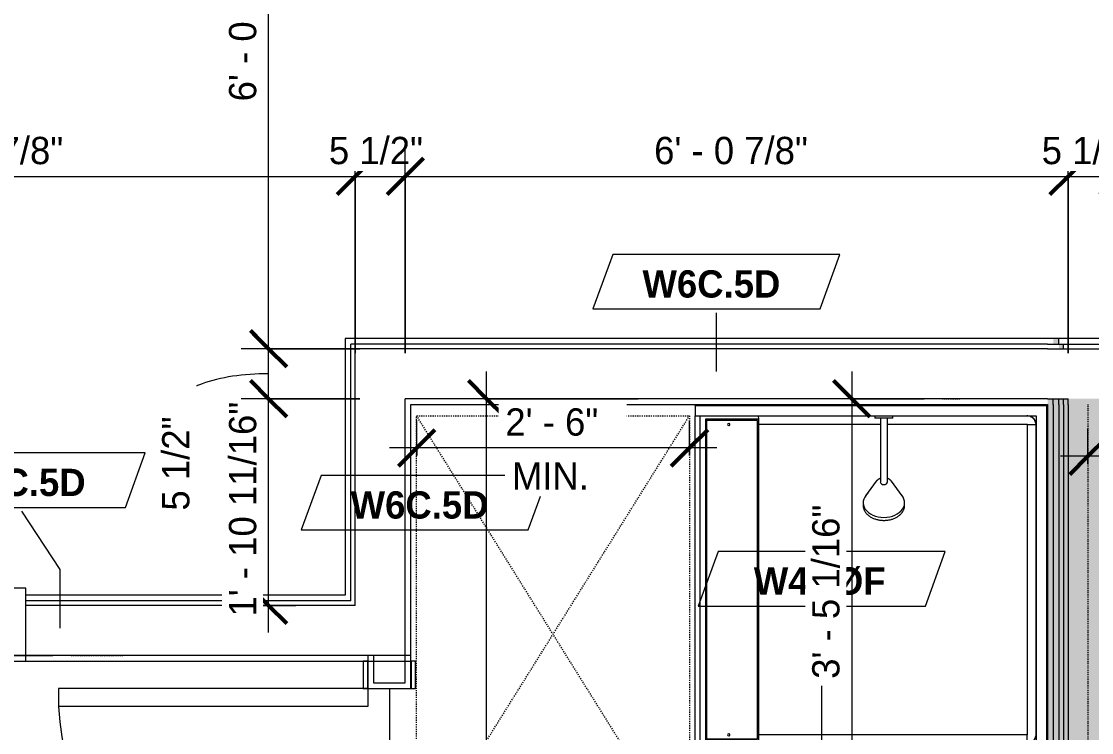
# Model space of a CAD drawing. Header units: inches. Extents: x -4058 to -1781, y 9814 to 12264.
# Drawn here: x -3456 to -3338.3, y 10337.4 to 10415.5 of the extents above; entities that cross this region are included whole.
import ezdxf

# ---------------------------------------------------------------- set-up
doc = ezdxf.new("R2010")
doc.units = ezdxf.units.IN
doc.header["$MEASUREMENT"] = 0
doc.linetypes.add('Dash', pattern=[0.25, 0.125, -0.125])
doc.linetypes.add('Dash 3_32_', pattern=[0.1875, 0.09375, -0.09375])
for name, color, linetype, lineweight in [('0-1', 7, 'Continuous', 5), ('0-3', 8, 'Continuous', 9), ('A-ANNO-DIMS', 211, 'Continuous', 9), ('A-ANNO-DIMS-32', 211, 'Continuous', 9), ('A-DETL-1', 90, 'Dash 3_32_', 9), ('A-DOOR-1', 7, 'Continuous', 9), ('A-DOOR-2', 31, 'Continuous', 9), ('A-DOOR-FRAM-1', 7, 'Continuous', 9), ('A-FLOR-2', 192, 'Continuous', 9), ('A-GENM', 5, 'Continuous', 9), ('A-GENM-2', 147, 'Dash', 9), ('A-WALL-1', 7, 'Continuous', 9), ('A-WALL-2', 113, 'Continuous', 9), ('A-WALL-IDEN', 211, 'Continuous', 9), ('I-WALL-2', 10, 'Continuous', 5), ('I-WALL-3', 7, 'Continuous', 9), ('P-SANR-FIXT', 6, 'Continuous', 9)]:
    doc.layers.add(name, color=color, linetype=linetype, lineweight=lineweight)
doc.styles.add('Century Gothic', font='ufonts.com_century-gothic.ttf', dxfattribs={"height": 3})
doc.styles.add('Century Gothic_B', font='GOTHICB.TTF', dxfattribs={"height": 3})
doc.dimstyles.new('MARKETING_DIMENSION', dxfattribs={"dimscale": 12, "dimtxt": 3.132505, "dimasz": 0.333333, "dimexe": 0.25, "dimexo": 0.166667, "dimgap": 0.041667, "dimtad": 1, "dimdec": 4, "dimrnd": 0.0625, "dimzin": 3, "dimdsep": 46, "dimlunit": 4, "dimtxsty": 'Century Gothic', "dimblk1": 'OBLIQUE', "dimblk2": 'OBLIQUE', "dimsah": 1, "dimcen": 0.09, "dimdle": 0.25, "dimazin": 0, "dimtfac": 1, "dimtdec": 4, "dimtix": 1, "dimtmove": 0, "dimatfit": 3, "dimfxl": 1, "dimtvp": 1, "dimtfill": 1, "dimfrac": 2, "dimtolj": 1, "dimtzin": 0, "dimarcsym": 2})
doc.dimstyles.new('THE_DIMENSION_STRING_1', dxfattribs={"dimscale": 12, "dimtxt": 3.132505, "dimasz": 0.333333, "dimexe": 0.25, "dimexo": 0.166667, "dimgap": 0.041667, "dimtad": 1, "dimdec": 4, "dimrnd": 0.0625, "dimzin": 3, "dimdsep": 46, "dimlunit": 4, "dimtxsty": 'Century Gothic', "dimblk1": 'OBLIQUE', "dimblk2": 'OBLIQUE', "dimsah": 1, "dimcen": 0.09, "dimdle": 0.25, "dimazin": 0, "dimtfac": 1, "dimtdec": 4, "dimtix": 1, "dimtmove": 1, "dimatfit": 3, "dimfxl": 1, "dimtvp": 1, "dimtfill": 1, "dimfrac": 2, "dimtolj": 1, "dimtzin": 0, "dimarcsym": 2})
doc.dimstyles.new('THE_DIMENSION_STRING_2', dxfattribs={"dimscale": 12, "dimtxt": 3.132505, "dimasz": 0.333333, "dimexe": 0.25, "dimexo": 0.166667, "dimgap": 0.041667, "dimtad": 1, "dimdec": 4, "dimrnd": 0.0625, "dimzin": 3, "dimdsep": 46, "dimlunit": 4, "dimtxsty": 'Century Gothic', "dimblk1": 'OBLIQUE', "dimblk2": 'OBLIQUE', "dimsah": 1, "dimcen": 0.09, "dimdle": 0.25, "dimazin": 0, "dimtfac": 1, "dimtdec": 4, "dimtix": 1, "dimtmove": 0, "dimatfit": 3, "dimfxl": 1, "dimtvp": 1, "dimtfill": 1, "dimfrac": 2, "dimtolj": 1, "dimtzin": 0, "dimarcsym": 2})
doc.dimstyles.new('THE_DIMENSION_STRING_4', dxfattribs={"dimscale": 12, "dimtxt": 3.132505, "dimasz": 0.333333, "dimexe": 0.25, "dimexo": 0.166667, "dimgap": 0.041667, "dimtad": 1, "dimdec": 4, "dimrnd": 0.0625, "dimzin": 3, "dimdsep": 46, "dimlunit": 4, "dimtxsty": 'Century Gothic', "dimblk1": 'OBLIQUE', "dimblk2": 'OBLIQUE', "dimsah": 1, "dimcen": 0.09, "dimdle": 0.25, "dimazin": 0, "dimtfac": 1, "dimtdec": 4, "dimtix": 1, "dimtmove": 0, "dimatfit": 3, "dimfxl": 1, "dimtvp": 1, "dimtfill": 1, "dimfrac": 2, "dimtolj": 1, "dimtzin": 0, "dimarcsym": 2})
doc.dimstyles.new('THE_DIMENSION_STRING_5', dxfattribs={"dimscale": 12, "dimtxt": 3.132505, "dimasz": 0.333333, "dimexe": 0.25, "dimexo": 0.166667, "dimgap": 0.041667, "dimtad": 1, "dimdec": 4, "dimrnd": 0.0625, "dimzin": 3, "dimdsep": 46, "dimlunit": 4, "dimtxsty": 'Century Gothic', "dimblk1": 'OBLIQUE', "dimblk2": 'OBLIQUE', "dimsah": 1, "dimcen": 0.09, "dimdle": 0.25, "dimazin": 0, "dimtfac": 1, "dimtdec": 4, "dimtix": 1, "dimtmove": 0, "dimatfit": 3, "dimfxl": 1, "dimtvp": 1, "dimtfill": 1, "dimfrac": 2, "dimtolj": 1, "dimtzin": 0, "dimarcsym": 2})

# ---------------------------------------------------------------- blocks, each defined once
blk = doc.blocks.new('HOLLOW METAL - UNIT DOOR-2191978-UNITS PLANS - 3RD FLOOR')
at = {"layer": 'A-DOOR-1'}
for p, q in [((18, 39.875), (16.25, 39.875)), ((16.25, 39.875), (16.25, 3.875)), ((18, 3.875), (18, 39.875)), ((16.25, 3.875), (18, 3.875))]:
    blk.add_line(p, q, dxfattribs=at)
blk.add_arc((18, 3.875), 36, 90, 180, dxfattribs=at)
at = {"layer": 'A-DOOR-FRAM-1'}
for p, q in [((-18, 3.875), (-20, 3.875)), ((-20, 3.875), (-20, -4.125)), ((-18, 1.9375), (-18, 3.875)), ((18, 3.875), (18, 1.9375)), ((20, 3.875), (18, 3.875)), ((20, -4.125), (20, 3.875)), ((-17.375, 1.9375), (-18, 1.9375)), ((-17.375, -2.1875), (-17.375, 1.9375)), ((18, 1.9375), (17.375, 1.9375)), ((17.375, 1.9375), (17.375, -2.1875)), ((-18, -4.125), (-18, -2.1875)), ((-18, -2.1875), (-17.375, -2.1875)), ((17.375, -2.1875), (18, -2.1875)), ((18, -2.1875), (18, -4.125)), ((-20, -4.125), (-18, -4.125)), ((18, -4.125), (20, -4.125))]:
    blk.add_line(p, q, dxfattribs=at)
blk = doc.blocks.new('CTR - 1st Phase - Common Walls_rvt-1-UNITS PLANS - 3RD FLOOR')
at = {"layer": 'I-WALL-2'}
h = blk.add_hatch(color=256, dxfattribs=at)
h.paths.add_polyline_path([(-3342.54, 9988.44), (-3341.91, 9988.44), (-3341.91, 10374.04), (-3342.54, 10374.04), (-3342.54, 9995.91)], flags=0)
h.paths.add_polyline_path([(-3342.54, 10380.04), (-3341.91, 10380.04), (-3341.91, 10380.66), (-3342.54, 10380.66)], flags=0)
h = blk.add_hatch(color=256, dxfattribs=at)
h.paths.add_polyline_path([(-3341.41, 9988.44), (-3341.41, 10374.04), (-3341.91, 10374.04), (-3341.91, 9988.44)], flags=0)
h.paths.add_polyline_path([(-3341.91, 10379.54), (-3341.41, 10379.54), (-3341.41, 10380.04), (-3341.91, 10380.04)], flags=0)
for points in [[(-3342.54, 9988.44), (-3342.54, 10374.04), (-3343.16, 10374.04), (-3343.16, 9988.44)], [(-3340.91, 9988.44), (-3340.91, 10374.04), (-3341.41, 10374.04), (-3341.41, 9988.44)], [(-3340.91, 9988.44), (-3335.41, 9988.44), (-3335.41, 10374.04), (-3340.91, 10374.04), (-3340.91, 9995.91)]]:
    blk.add_hatch(color=256, dxfattribs=at).paths.add_polyline_path(points, flags=0)
at = {"layer": 'A-WALL-1'}
for p, q in [((-3341.91, 10380.04), (-3341.91, 10380.66)), ((-3343.16, 10380.04), (-3419.78, 10380.04)), ((-3419.78, 10379.54), (-3419.78, 10380.04)), ((-3419.78, 10373.41), (-3419.78, 10379.54)), ((-3343.16, 10379.54), (-3419.28, 10379.54)), ((-3419.28, 10374.04), (-3419.28, 10379.54)), ((-3343.16, 10380.04), (-3342.54, 10380.04)), ((-3343.16, 10379.54), (-3341.91, 10379.54)), ((-3342.54, 10380.04), (-3341.91, 10380.04)), ((-3341.91, 10380.04), (-3341.41, 10380.04)), ((-3341.91, 10380.04), (-3341.41, 10380.04)), ((-3341.91, 10379.54), (-3341.41, 10379.54)), ((-3341.41, 10379.54), (-3341.41, 10380.04)), ((-3341.41, 10380.04), (-3340.91, 10380.04)), ((-3341.41, 10379.54), (-3340.91, 10379.54)), ((-3341.41, 10379.54), (-3340.91, 10379.54)), ((-3340.91, 10380.04), (-3207.1, 10380.04)), ((-3340.91, 10379.54), (-3207.1, 10379.54)), ((-3419.78, 10351.84), (-3419.78, 10373.41)), ((-3419.28, 10373.41), (-3419.28, 10374.04)), ((-3419.28, 10351.34), (-3419.28, 10373.41)), ((-3343.16, 10374.04), (-3413.78, 10374.04)), ((-3413.78, 10373.41), (-3413.78, 10374.04)), ((-3413.78, 10345.84), (-3413.78, 10373.41)), ((-3343.16, 10374.04), (-3342.54, 10374.04)), ((-3342.54, 10373.41), (-3342.54, 10374.04)), ((-3342.54, 10374.04), (-3341.91, 10374.04)), ((-3342.54, 10373.41), (-3342.54, 9988.44)), ((-3341.91, 10373.41), (-3341.91, 10374.04)), ((-3341.91, 10374.04), (-3341.41, 10374.04)), ((-3341.91, 10373.41), (-3341.91, 9988.44)), ((-3341.41, 10373.41), (-3341.41, 10374.04)), ((-3341.41, 10374.04), (-3340.91, 10374.04)), ((-3341.41, 10373.41), (-3341.41, 9988.44)), ((-3340.91, 10373.41), (-3340.91, 10374.04)), ((-3340.91, 10373.41), (-3340.91, 9988.44)), ((-3420.41, 10351.84), (-3455.52, 10351.84)), ((-3420.41, 10351.34), (-3455.52, 10351.34)), ((-3419.78, 10351.84), (-3420.41, 10351.84)), ((-3419.78, 10351.34), (-3420.41, 10351.34)), ((-3419.28, 10351.34), (-3419.78, 10351.34)), ((-3420.41, 10345.84), (-3455.52, 10345.84)), ((-3419.28, 10345.84), (-3420.41, 10345.84)), ((-3413.78, 10345.84), (-3419.28, 10345.84))]:
    blk.add_line(p, q, dxfattribs=at)
at = {"layer": 'I-WALL-3'}
for p, q in [((-3343.16, 10380.66), (-3420.41, 10380.66)), ((-3420.41, 10380.66), (-3420.41, 10380.04)), ((-3342.54, 10380.66), (-3343.16, 10380.66)), ((-3341.91, 10380.66), (-3342.54, 10380.66)), ((-3207.1, 10380.66), (-3341.91, 10380.66)), ((-3420.41, 10380.04), (-3420.41, 10373.41)), ((-3420.41, 10373.41), (-3420.41, 10352.46)), ((-3413.16, 10373.41), (-3381.91, 10373.41)), ((-3413.16, 10345.21), (-3413.16, 10373.41)), ((-3420.41, 10352.46), (-3455.52, 10352.46)), ((-3455.52, 10345.21), (-3420.41, 10345.21)), ((-3420.41, 10345.21), (-3413.78, 10345.21)), ((-3413.78, 10345.21), (-3413.16, 10345.21))]:
    blk.add_line(p, q, dxfattribs=at)
at = {"layer": '0-3', "rotation": 180}
blk.add_blockref('HOLLOW METAL - UNIT DOOR-2191978-UNITS PLANS - 3RD FLOOR', (-3475.52, 10349.09), dxfattribs=at)
blk = doc.blocks.new('ADA Clearances - 30_x48_-1721104-UNITS PLANS - 3RD FLOOR')
at = {"layer": 'A-GENM-2'}
for p, q in [((15, 24), (-15, -24)), ((-15, 24), (15, -24)), ((-15, 17.37), (-15, 24)), ((-15, 24), (15, 24)), ((15, 24), (15, -24)), ((-15, -24), (-15, 13)), ((15, -24), (-15, -24))]:
    blk.add_line(p, q, dxfattribs=at)
blk = doc.blocks.new('SWING - SINGLE - FLUSH - SWING - FLUSH - 2-10 x 6-8 - PRIVACY-4202129-UNITS PLANS - 3RD FLOOR')
at = {"layer": 'A-DOOR-2'}
for p, q in [((15, 2.37), (15, 36.38)), ((17, 36.38), (15, 36.38)), ((17, 2.37), (17, 36.38)), ((-17, 2.87), (-20, 2.87)), ((-20, 2.87), (-20, 2.37)), ((-20, 2.37), (-17, 2.37)), ((-17, 2.37), (-17, 2.87)), ((17, 2.37), (15, 2.37)), ((20, 2.87), (17, 2.87)), ((17, 2.87), (17, 2.37)), ((17, 2.37), (20, 2.37)), ((20, 2.37), (20, 2.87)), ((-17, -2.38), (-20, -2.38)), ((-20, -2.38), (-20, -2.88)), ((-20, -2.88), (-17, -2.88)), ((-17, -2.88), (-17, -2.38)), ((20, -2.38), (17, -2.38)), ((17, -2.38), (17, -2.88)), ((17, -2.88), (20, -2.88)), ((20, -2.88), (20, -2.38))]:
    blk.add_line(p, q, dxfattribs=at)
blk.add_arc((17, 2.37), 34.07, 93.3657, 180, dxfattribs=at)
blk = doc.blocks.new('The Shower - The Shower-V104-UNITS PLANS - 3RD FLOOR')
at = {"layer": 'P-SANR-FIXT'}
for p, q in [((0, 39.25), (0.12, 39.25)), ((0, 0.5), (0, 39.25)), ((1.25, 39.25), (0.12, 39.25)), ((0.12, 0.62), (0.12, 39.25)), ((1.25, 39.25), (37.25, 39.25)), ((1.25, 38.75), (1.25, 39.25)), ((1.25, 1.75), (1.25, 39.25)), ((37.25, 39.25), (37.25, 38.75)), ((38.38, 39.25), (37.25, 39.25)), ((37.25, 39.25), (37.25, 19.48)), ((38.38, 39.25), (38.5, 39.25)), ((38.38, 39.25), (38.38, 0.62)), ((38.5, 39.25), (38.5, 0.5)), ((37.25, 38.75), (1.25, 38.75)), ((1.62, 38.13), (1.62, 32.27)), ((36.88, 38.13), (1.62, 38.13)), ((36.75, 38), (1.75, 38)), ((1.75, 38), (1.75, 32.38)), ((36.75, 32.38), (36.75, 38)), ((36.88, 32.27), (36.88, 38.13)), ((1.75, 32.38), (36.75, 32.38)), ((2.2, 2.75), (2.2, 32.27)), ((36.3, 32.27), (2.2, 32.27)), ((36.3, 18.89), (36.3, 32.27)), ((36.3, 2.75), (36.3, 18.11)), ((37.25, 17.52), (37.25, 1.75)), ((1.28, 2.51), (1.3, 2.43)), ((2.25, 2.7), (36.25, 2.7)), ((37.2, 2.43), (37.22, 2.51)), ((37.25, 1.75), (1.25, 1.75)), ((1.4, 2.23), (1.42, 2.2)), ((1.51, 2.08), (1.58, 2.01)), ((1.7, 1.92), (1.73, 1.9)), ((1.93, 1.8), (2.01, 1.78)), ((2.25, 1.77), (36.25, 1.77)), ((36.25, 1.75), (36.25, 1.77)), ((36.49, 1.78), (36.57, 1.8)), ((36.77, 1.9), (36.8, 1.92)), ((36.92, 2.01), (36.99, 2.08)), ((37.08, 2.2), (37.1, 2.23)), ((38.5, 0.5), (0, 0.5)), ((38.38, 0.62), (0.12, 0.62))]:
    blk.add_line(p, q, dxfattribs=at)
for centre, radius, start, end in [((2.2, 35.56), 0.125, 0, 180), ((2.2, 35.56), 0.125, 180, 0), ((36.3, 35.56), 0.125, 0, 180), ((36.3, 35.56), 0.125, 180, 0), ((2.25, 2.75), 1, 180, 270), ((36.25, 2.75), 1, 270, 0)]:
    blk.add_arc(centre, radius, start, end, dxfattribs=at)
for centre, major_axis, start_param, end_param in [((2.2, 32.28), (-0.95, 0), 0, 1.570796), ((36.3, 32.28), (0.95, 0), 4.712389, 6.283185)]:
    blk.add_ellipse(centre, major_axis=major_axis, ratio=0.019505, start_param=start_param, end_param=end_param, dxfattribs=at)
for points, knots in [([(1.25, 2.77), (1.25, 2.77), (1.27, 2.76), (1.4, 2.76), (1.64, 2.75), (1.95, 2.75), (2.12, 2.75), (2.2, 2.75)], [-1, -1, -1, -1, -0.833333, -0.666667, -0.333333, -0.166667, 0, 0, 0, 0]), ([(1.25, 2.77), (1.25, 2.7), (1.26, 2.57), (1.34, 2.32), (1.53, 2.04), (1.8, 1.86), (2.06, 1.78), (2.19, 1.77), (2.25, 1.77)], [-1, -1, -1, -1, -0.874768, -0.749536, -0.499072, -0.248608, -0.123376, 0.001856, 0.001856, 0.001856, 0.001856]), ([(2.2, 2.75), (2.2, 2.74), (2.2, 2.74), (2.2, 2.73), (2.21, 2.72), (2.21, 2.72), (2.22, 2.71), (2.23, 2.71), (2.24, 2.7), (2.24, 2.7), (2.25, 2.7), (2.25, 2.7)], [-1, -1, -1, -1, -0.833333, -0.75, -0.666667, -0.583333, -0.416667, -0.291667, -0.208333, -0.083333, 0, 0, 0, 0]), ([(36.25, 1.77), (36.32, 1.77), (36.45, 1.78), (36.7, 1.86), (36.98, 2.04), (37.16, 2.32), (37.24, 2.57), (37.25, 2.7), (37.25, 2.77)], [-1, -1, -1, -1, -0.874768, -0.749536, -0.499072, -0.248608, -0.123376, 0.001856, 0.001856, 0.001856, 0.001856]), ([(36.25, 2.7), (36.26, 2.7), (36.26, 2.7), (36.27, 2.7), (36.28, 2.71), (36.28, 2.71), (36.29, 2.72), (36.29, 2.73), (36.3, 2.74), (36.3, 2.74), (36.3, 2.75), (36.3, 2.75)], [-1, -1, -1, -1, -0.833333, -0.75, -0.666667, -0.583333, -0.416667, -0.291667, -0.208333, -0.083333, 0, 0, 0, 0]), ([(36.25, 1.8), (36.25, 1.82), (36.25, 1.91), (36.25, 2.14), (36.25, 2.45), (36.25, 2.62), (36.25, 2.7)], [-0.8333333, -0.8333333, -0.8333333, -0.8333333, -0.6666667, -0.3333333, -0.1666667, 0, 0, 0, 0]), ([(37.19, 2.42), (37.18, 2.38), (37.16, 2.33), (37.13, 2.27), (37.12, 2.25)], [0.2167295, 0.2167295, 0.2167295, 0.2167295, 0.2857143, 0.332096, 0.332096, 0.332096, 0.332096]), ([(1.59, 2), (1.55, 2.04), (1.47, 2.12), (1.41, 2.21), (1.38, 2.25)], [0.4597287, 0.4597287, 0.4597287, 0.4597287, 0.5714286, 0.666048, 0.666048, 0.666048, 0.666048]), ([(2.25, 1.75), (2.17, 1.75), (2.03, 1.77), (1.86, 1.82), (1.77, 1.87), (1.75, 1.88)], [0, 0, 0, 0, 0.1428571, 0.2857143, 0.332096, 0.332096, 0.332096, 0.332096]), ([(36.75, 1.88), (36.7, 1.85), (36.59, 1.8), (36.42, 1.76), (36.31, 1.75), (36.25, 1.75)], [0.6665409, 0.6665409, 0.6665409, 0.6665409, 0.7857143, 0.8928571, 1, 1, 1, 1]), ([(37.01, 2.11), (36.97, 2.05), (36.89, 1.97), (36.79, 1.91), (36.75, 1.88)], [0.4462442, 0.4462442, 0.4462442, 0.4462442, 0.5714286, 0.666048, 0.666048, 0.666048, 0.666048])]:
    blk.add_open_spline(points, degree=3, knots=knots, dxfattribs=at)
for points in [[(1.25, 2.71), (1.25, 2.72), (1.25, 2.74), (1.25, 2.75)], [(37.25, 2.75), (37.25, 2.72), (37.25, 2.7), (37.25, 2.67)], [(1.38, 2.25), (1.37, 2.27), (1.36, 2.3), (1.35, 2.32)], [(1.75, 1.88), (1.71, 1.91), (1.67, 1.94), (1.63, 1.97)], [(37.12, 2.25), (37.09, 2.21), (37.07, 2.18), (37.05, 2.15)]]:
    blk.add_open_spline(points, degree=3, dxfattribs=at)
blk = doc.blocks.new('Shower Head - Shower Head-3265626-UNITS PLANS - 3RD FLOOR')
at = {"layer": 'P-SANR-FIXT'}
for p, q in [((-0.98, 0), (-0.98, -0.26)), ((-0.98, 0), (0.98, 0)), ((0.98, -0.26), (-0.98, -0.26)), ((-0.39, -0.26), (-0.39, -1)), ((0.39, -1), (0.39, -0.26)), ((0.98, -0.26), (0.98, 0)), ((-0.39, -6.01), (-0.39, -7.27)), ((0.39, -7.27), (0.39, -6.01)), ((-0.84, -7.19), (-2.02, -8.78)), ((2.02, -8.78), (0.84, -7.19)), ((-2.28, -9.54), (-2.28, -9.81)), ((2.28, -9.81), (2.28, -9.54))]:
    blk.add_line(p, q, dxfattribs=at)
at = {"layer": 'P-SANR-FIXT', "flags": 128}
for points in [[(-0.39, -1), (-0.39, -1.29), (-0.39, -1.57), (-0.39, -1.85), (-0.39, -2.13), (-0.39, -2.41), (-0.39, -2.69), (-0.39, -2.96), (-0.39, -3.23), (-0.39, -3.5), (-0.39, -3.76), (-0.39, -4.02), (-0.39, -4.27), (-0.39, -4.52), (-0.39, -4.77), (-0.39, -5), (-0.39, -5.23), (-0.39, -5.46), (-0.39, -5.67), (-0.39, -5.88), (-0.39, -6.01)], [(0.39, -6.01), (0.39, -5.81), (0.39, -5.6), (0.39, -5.38), (0.39, -5.15), (0.39, -4.92), (0.39, -4.68), (0.39, -4.43), (0.39, -4.18), (0.39, -3.93), (0.39, -3.67), (0.39, -3.4), (0.39, -3.13), (0.39, -2.86), (0.39, -2.59), (0.39, -2.31), (0.39, -2.03), (0.39, -1.75), (0.39, -1.46), (0.39, -1.18), (0.39, -1)], [(-0.39, -6.87), (-0.43, -6.88), (-0.46, -6.9), (-0.49, -6.91), (-0.52, -6.93), (-0.55, -6.94), (-0.58, -6.96), (-0.61, -6.98), (-0.64, -7), (-0.67, -7.03), (-0.7, -7.05), (-0.73, -7.07), (-0.76, -7.1), (-0.78, -7.13), (-0.81, -7.16), (-0.83, -7.19), (-0.84, -7.19)], [(0.84, -7.19), (0.81, -7.16), (0.79, -7.13), (0.76, -7.1), (0.73, -7.08), (0.7, -7.05), (0.68, -7.03), (0.65, -7.01), (0.62, -6.98), (0.59, -6.97), (0.56, -6.95), (0.53, -6.93), (0.49, -6.91), (0.46, -6.9), (0.43, -6.89), (0.4, -6.87)], [(-2.28, -9.81), (-2.28, -9.88), (-2.28, -9.95), (-2.27, -10.02), (-2.25, -10.09), (-2.24, -10.16), (-2.21, -10.23), (-2.19, -10.3), (-2.16, -10.36), (-2.13, -10.43), (-2.09, -10.49), (-2.05, -10.55), (-2.01, -10.61), (-1.97, -10.67), (-1.92, -10.73), (-1.86, -10.79), (-1.81, -10.84), (-1.75, -10.89), (-1.69, -10.94), (-1.63, -10.99), (-1.57, -11.04), (-1.5, -11.08), (-1.43, -11.12), (-1.36, -11.16), (-1.28, -11.2), (-1.21, -11.24), (-1.13, -11.27), (-1.05, -11.3), (-0.97, -11.33), (-0.89, -11.36), (-0.81, -11.38), (-0.72, -11.4), (-0.64, -11.42), (-0.55, -11.44), (-0.47, -11.45), (-0.38, -11.46), (-0.29, -11.47), (-0.2, -11.48), (-0.11, -11.49), (-0.02, -11.49), (0, -11.49)], [(0, -11.49), (0.09, -11.49), (0.18, -11.48), (0.27, -11.48), (0.35, -11.47), (0.44, -11.46), (0.53, -11.44), (0.62, -11.43), (0.7, -11.41), (0.79, -11.39), (0.87, -11.36), (0.95, -11.34), (1.03, -11.31), (1.11, -11.28), (1.19, -11.25), (1.26, -11.21), (1.34, -11.17), (1.41, -11.13), (1.48, -11.09), (1.55, -11.05), (1.61, -11), (1.68, -10.95), (1.74, -10.9), (1.8, -10.85), (1.85, -10.8), (1.9, -10.74), (1.95, -10.69), (2, -10.63), (2.04, -10.57), (2.08, -10.51), (2.12, -10.44), (2.15, -10.38), (2.18, -10.31), (2.21, -10.25), (2.23, -10.18), (2.25, -10.11), (2.26, -10.04), (2.27, -9.97), (2.28, -9.9), (2.28, -9.83), (2.28, -9.81)]]:
    blk.add_lwpolyline(points, dxfattribs=at)
at = {"layer": 'P-SANR-FIXT'}
for centre, major_axis, start_param, end_param in [((0, -7.27), (0.394, 0), 3.141593, 4.712389), ((0, -7.27), (-0.394, 0), 1.570796, 3.141593), ((0, -9.54), (2.28, 0), 2.468394, 4.712389), ((0, -9.54), (-2.28, 0), 1.570796, 3.814791)]:
    blk.add_ellipse(centre, major_axis=major_axis, ratio=0.707107, start_param=start_param, end_param=end_param, dxfattribs=at)
blk = doc.blocks.new('Wall Tag - Arch Wall-3956453-UNITS PLANS - 3RD FLOOR')
at = {"layer": 'A-WALL-IDEN'}
for p, q in [((-0.3561, 0.0937), (-0.4244, -0.0937)), ((0.4244, 0.0937), (-0.3561, 0.0937)), ((0.3561, -0.0937), (0.4244, 0.0937)), ((-0.4244, -0.0937), (0.3561, -0.0937))]:
    blk.add_line(p, q, dxfattribs=at)
blk = doc.blocks.new('DIMBLOCK372-UNITS PLANS - 3RD FLOOR')
at = {"layer": 'A-ANNO-DIMS-32', "lineweight": 50}
for p, q in [((-3428.82, 10374.04), (-3430.82, 10376.04)), ((-3428.82, 10374.04), (-3426.82, 10372.04)), ((-3428.82, 10351.34), (-3430.82, 10353.34)), ((-3428.82, 10351.34), (-3426.82, 10349.34))]:
    blk.add_line(p, q, dxfattribs=at)
at = {"layer": 'A-ANNO-DIMS-32'}
for p, q in [((-3418.78, 10374.04), (-3431.82, 10374.04)), ((-3428.82, 10348.34), (-3428.82, 10374.04)), ((-3428.82, 10374.04), (-3418.78, 10374.04)), ((-3429.65, 10351.34), (-3425.82, 10351.34)), ((-3428.82, 10351.34), (-3429.65, 10351.34))]:
    blk.add_line(p, q, dxfattribs=at)
at = {"layer": 'A-ANNO-DIMS-32', "color": 0, "insert": (-3433.17, 10350.11), "char_height": 3, "width": 30.1914, "attachment_point": 1, "rotation": 90, "line_spacing_factor": 0.984502, "style": 'Century Gothic', "bg_fill": 3, "box_fill_scale": 1.25, "bg_fill_color": 256, "bg_fill_true_color": 13158600, "bg_fill_transparency": 0}
blk.add_mtext('1\' - 10 11/16"', dxfattribs=at)
blk = doc.blocks.new('_Oblique')
at = {"color": 0, "linetype": 'ByBlock', "lineweight": -2}
blk.add_line((-0.5, -0.5), (0.5, 0.5), dxfattribs=at)
blk = doc.blocks.new('DIMBLOCK373-UNITS PLANS - 3RD FLOOR')
at = {"layer": 'A-ANNO-DIMS-32', "lineweight": 50}
for p, q in [((-3428.82, 10379.54), (-3430.82, 10381.54)), ((-3428.82, 10379.54), (-3426.82, 10377.54)), ((-3428.82, 10374.04), (-3430.82, 10376.04)), ((-3428.82, 10374.04), (-3426.82, 10372.04))]:
    blk.add_line(p, q, dxfattribs=at)
at = {"layer": 'A-ANNO-DIMS-32'}
for p, q in [((-3418.78, 10379.54), (-3431.82, 10379.54)), ((-3428.82, 10374.04), (-3428.82, 10379.54)), ((-3428.82, 10379.54), (-3418.78, 10379.54)), ((-3418.78, 10374.04), (-3431.82, 10374.04)), ((-3428.82, 10374.04), (-3418.78, 10374.04))]:
    blk.add_line(p, q, dxfattribs=at)
blk.add_ellipse((-3428.82, 10373.04), major_axis=(10.32, 0), ratio=0.36378, start_param=1.570796, end_param=3.141593, dxfattribs=at)
at = {"layer": 'A-ANNO-DIMS-32', "color": 0, "insert": (-3440.52, 10361.75), "char_height": 3, "width": 13.5444, "attachment_point": 1, "rotation": 90, "line_spacing_factor": 0.984502, "style": 'Century Gothic', "bg_fill": 3, "box_fill_scale": 1.25, "bg_fill_color": 256, "bg_fill_true_color": 13158600, "bg_fill_transparency": 0}
blk.add_mtext('5 1/2"', dxfattribs=at)
blk = doc.blocks.new('DIMBLOCK374-UNITS PLANS - 3RD FLOOR')
at = {"layer": 'A-ANNO-DIMS-32', "lineweight": 50}
for p, q in [((-3428.82, 10452.04), (-3430.82, 10454.04)), ((-3428.82, 10452.04), (-3426.82, 10450.04)), ((-3428.82, 10379.54), (-3430.82, 10381.54)), ((-3428.82, 10379.54), (-3426.82, 10377.54))]:
    blk.add_line(p, q, dxfattribs=at)
at = {"layer": 'A-ANNO-DIMS-32'}
for p, q in [((-3408.67, 10452.04), (-3431.82, 10452.04)), ((-3428.82, 10379.54), (-3428.82, 10452.04)), ((-3428.82, 10452.04), (-3408.67, 10452.04)), ((-3418.78, 10379.54), (-3431.82, 10379.54)), ((-3428.82, 10379.54), (-3418.78, 10379.54))]:
    blk.add_line(p, q, dxfattribs=at)
at = {"layer": 'A-ANNO-DIMS-32', "color": 0, "insert": (-3433.17, 10406.72), "char_height": 3, "width": 21.7784, "attachment_point": 1, "rotation": 90, "line_spacing_factor": 0.984502, "style": 'Century Gothic', "bg_fill": 3, "box_fill_scale": 1.25, "bg_fill_color": 256, "bg_fill_true_color": 13158600, "bg_fill_transparency": 0}
blk.add_mtext('6\' - 0 1/2"', dxfattribs=at)
blk = doc.blocks.new('DIMBLOCK429-UNITS PLANS - 3RD FLOOR')
at = {"layer": 'A-ANNO-DIMS-32'}
for p, q in [((-3419.28, 10379.04), (-3419.28, 10401.47)), ((-3499.17, 10399.3), (-3499.17, 10395.47)), ((-3499.17, 10398.47), (-3499.17, 10399.3)), ((-3499.17, 10398.47), (-3419.28, 10398.47)), ((-3419.28, 10398.47), (-3419.28, 10379.04))]:
    blk.add_line(p, q, dxfattribs=at)
at = {"layer": 'A-ANNO-DIMS-32', "lineweight": 50}
for p, q in [((-3499.17, 10398.47), (-3497.17, 10400.47)), ((-3419.28, 10398.47), (-3417.28, 10400.47)), ((-3499.17, 10398.47), (-3501.17, 10396.47)), ((-3419.28, 10398.47), (-3421.28, 10396.47))]:
    blk.add_line(p, q, dxfattribs=at)
at = {"layer": 'A-ANNO-DIMS-32', "color": 0, "insert": (-3468.3, 10402.82), "char_height": 3, "width": 21.7784, "attachment_point": 1, "line_spacing_factor": 0.984502, "style": 'Century Gothic', "bg_fill": 3, "box_fill_scale": 1.25, "bg_fill_color": 256, "bg_fill_true_color": 13158600, "bg_fill_transparency": 0}
blk.add_mtext('6\' - 7 7/8"', dxfattribs=at)
blk = doc.blocks.new('DIMBLOCK430-UNITS PLANS - 3RD FLOOR')
at = {"layer": 'A-ANNO-DIMS-32'}
for p, q in [((-3419.28, 10379.04), (-3419.28, 10401.47)), ((-3413.78, 10379.04), (-3413.78, 10401.47)), ((-3419.28, 10398.47), (-3413.78, 10398.47)), ((-3419.28, 10398.47), (-3419.28, 10379.04)), ((-3413.78, 10398.47), (-3413.78, 10379.04))]:
    blk.add_line(p, q, dxfattribs=at)
at = {"layer": 'A-ANNO-DIMS-32', "lineweight": 50}
for p, q in [((-3419.28, 10398.47), (-3417.28, 10400.47)), ((-3413.78, 10398.47), (-3411.78, 10400.47)), ((-3419.28, 10398.47), (-3421.28, 10396.47)), ((-3413.78, 10398.47), (-3415.78, 10396.47))]:
    blk.add_line(p, q, dxfattribs=at)
at = {"layer": 'A-ANNO-DIMS-32', "color": 0, "insert": (-3422.18, 10402.82), "char_height": 3, "width": 13.5444, "attachment_point": 1, "line_spacing_factor": 0.984502, "style": 'Century Gothic', "bg_fill": 3, "box_fill_scale": 1.25, "bg_fill_color": 256, "bg_fill_true_color": 13158600, "bg_fill_transparency": 0}
blk.add_mtext('5 1/2"', dxfattribs=at)
blk = doc.blocks.new('DIMBLOCK431-UNITS PLANS - 3RD FLOOR')
at = {"layer": 'A-ANNO-DIMS-32'}
for p, q in [((-3413.78, 10379.04), (-3413.78, 10401.47)), ((-3340.91, 10379.04), (-3340.91, 10401.47)), ((-3413.78, 10398.47), (-3340.91, 10398.47)), ((-3413.78, 10398.47), (-3413.78, 10379.04)), ((-3340.91, 10398.47), (-3340.91, 10379.04))]:
    blk.add_line(p, q, dxfattribs=at)
at = {"layer": 'A-ANNO-DIMS-32', "lineweight": 50}
for p, q in [((-3413.78, 10398.47), (-3411.78, 10400.47)), ((-3340.91, 10398.47), (-3338.91, 10400.47)), ((-3413.78, 10398.47), (-3415.78, 10396.47)), ((-3340.91, 10398.47), (-3342.91, 10396.47))]:
    blk.add_line(p, q, dxfattribs=at)
at = {"layer": 'A-ANNO-DIMS-32', "color": 0, "insert": (-3386.42, 10402.82), "char_height": 3, "width": 21.7784, "attachment_point": 1, "line_spacing_factor": 0.984502, "style": 'Century Gothic', "bg_fill": 3, "box_fill_scale": 1.25, "bg_fill_color": 256, "bg_fill_true_color": 13158600, "bg_fill_transparency": 0}
blk.add_mtext('6\' - 0 7/8"', dxfattribs=at)
blk = doc.blocks.new('DIMBLOCK432-UNITS PLANS - 3RD FLOOR')
at = {"layer": 'A-ANNO-DIMS-32'}
for p, q in [((-3340.91, 10379.04), (-3340.91, 10401.47)), ((-3335.41, 10379.04), (-3335.41, 10401.47)), ((-3340.91, 10398.47), (-3335.41, 10398.47)), ((-3340.91, 10398.47), (-3340.91, 10379.04)), ((-3335.41, 10398.47), (-3335.41, 10379.04))]:
    blk.add_line(p, q, dxfattribs=at)
at = {"layer": 'A-ANNO-DIMS-32', "lineweight": 50}
for p, q in [((-3340.91, 10398.47), (-3338.91, 10400.47)), ((-3335.41, 10398.47), (-3333.41, 10400.47)), ((-3340.91, 10398.47), (-3342.91, 10396.47)), ((-3335.41, 10398.47), (-3337.41, 10396.47))]:
    blk.add_line(p, q, dxfattribs=at)
at = {"layer": 'A-ANNO-DIMS-32', "color": 0, "insert": (-3343.8, 10402.82), "char_height": 3, "width": 13.5444, "attachment_point": 1, "line_spacing_factor": 0.984502, "style": 'Century Gothic', "bg_fill": 3, "box_fill_scale": 1.25, "bg_fill_color": 256, "bg_fill_true_color": 13158600, "bg_fill_transparency": 0}
blk.add_mtext('5 1/2"', dxfattribs=at)
blk = doc.blocks.new('DIMBLOCK924-UNITS PLANS - 3RD FLOOR')
at = {"layer": 'A-ANNO-DIMS-32'}
for p, q in [((-3404.84, 10244.04), (-3404.84, 10377.04)), ((-3388.16, 10374.04), (-3407.84, 10374.04)), ((-3404.84, 10374.04), (-3388.16, 10374.04)), ((-3405.67, 10244.04), (-3401.84, 10244.04)), ((-3404.84, 10244.04), (-3405.67, 10244.04))]:
    blk.add_line(p, q, dxfattribs=at)
at = {"layer": 'A-ANNO-DIMS-32', "lineweight": 50}
for p, q in [((-3404.84, 10374.04), (-3406.84, 10376.04)), ((-3404.84, 10374.04), (-3402.84, 10372.04)), ((-3404.84, 10244.04), (-3406.84, 10246.04)), ((-3404.84, 10244.04), (-3402.84, 10242.04))]:
    blk.add_line(p, q, dxfattribs=at)
at = {"layer": 'A-ANNO-DIMS-32', "color": 0, "insert": (-3409.18, 10301.46), "char_height": 3, "width": 18.1984, "attachment_point": 1, "rotation": 90, "line_spacing_factor": 0.984502, "style": 'Century Gothic', "bg_fill": 3, "box_fill_scale": 1.25, "bg_fill_color": 256, "bg_fill_true_color": 13158600, "bg_fill_transparency": 0}
blk.add_mtext('10\' - 10"', dxfattribs=at)
blk = doc.blocks.new('DIMBLOCK926-UNITS PLANS - 3RD FLOOR')
at = {"layer": 'A-ANNO-DIMS-32'}
for p, q in [((-3463.8, 10348.84), (-3463.8, 10325.21)), ((-3452.53, 10345.84), (-3466.8, 10345.84)), ((-3463.8, 10345.84), (-3452.53, 10345.84)), ((-3453.91, 10325.21), (-3466.8, 10325.21)), ((-3463.8, 10325.21), (-3453.91, 10325.21))]:
    blk.add_line(p, q, dxfattribs=at)
at = {"layer": 'A-ANNO-DIMS-32', "lineweight": 50}
for p, q in [((-3463.8, 10345.84), (-3465.8, 10347.84)), ((-3463.8, 10345.84), (-3461.8, 10343.84)), ((-3463.8, 10325.21), (-3465.8, 10327.21)), ((-3463.8, 10325.21), (-3461.8, 10323.21))]:
    blk.add_line(p, q, dxfattribs=at)
at = {"layer": 'A-ANNO-DIMS-32', "color": 0, "insert": (-3468.15, 10326.45), "char_height": 3, "width": 21.7784, "attachment_point": 1, "rotation": 90, "line_spacing_factor": 0.984502, "style": 'Century Gothic', "bg_fill": 3, "box_fill_scale": 1.25, "bg_fill_color": 256, "bg_fill_true_color": 13158600, "bg_fill_transparency": 0}
blk.add_mtext('1\' - 8 5/8"', dxfattribs=at)
blk = doc.blocks.new('DIMBLOCK1164-UNITS PLANS - 3RD FLOOR')
at = {"layer": 'A-ANNO-DIMS-32'}
for p, q in [((-3364.69, 10377.04), (-3364.69, 10329.98)), ((-3356.72, 10374.04), (-3367.69, 10374.04)), ((-3364.69, 10374.04), (-3356.72, 10374.04)), ((-3363.86, 10332.98), (-3367.69, 10332.98)), ((-3364.69, 10332.98), (-3363.86, 10332.98))]:
    blk.add_line(p, q, dxfattribs=at)
at = {"layer": 'A-ANNO-DIMS-32', "lineweight": 50}
for p, q in [((-3364.69, 10374.04), (-3366.69, 10376.04)), ((-3364.69, 10374.04), (-3362.69, 10372.04)), ((-3364.69, 10332.98), (-3366.69, 10334.98)), ((-3364.69, 10332.98), (-3362.69, 10330.98))]:
    blk.add_line(p, q, dxfattribs=at)
at = {"layer": 'A-ANNO-DIMS-32', "color": 0, "insert": (-3369.04, 10343.27), "char_height": 3, "width": 24.5827, "attachment_point": 1, "rotation": 90, "line_spacing_factor": 0.984502, "style": 'Century Gothic', "bg_fill": 3, "box_fill_scale": 1.25, "bg_fill_color": 256, "bg_fill_true_color": 13158600, "bg_fill_transparency": 0}
blk.add_mtext('3\' - 5 1/16"', dxfattribs=at)
blk = doc.blocks.new('DIMBLOCK1185-UNITS PLANS - 3RD FLOOR')
at = {"layer": 'A-ANNO-DIMS-32'}
for p, q in [((-3412.53, 10367.81), (-3412.53, 10371.64)), ((-3382.53, 10367.81), (-3382.53, 10371.64)), ((-3379.53, 10368.64), (-3415.53, 10368.64)), ((-3412.53, 10368.64), (-3412.53, 10367.81)), ((-3382.53, 10368.64), (-3382.53, 10367.81))]:
    blk.add_line(p, q, dxfattribs=at)
at = {"layer": 'A-ANNO-DIMS-32', "lineweight": 50}
for p, q in [((-3412.53, 10368.64), (-3410.53, 10370.64)), ((-3382.53, 10368.64), (-3380.53, 10370.64)), ((-3412.53, 10368.64), (-3414.53, 10366.64)), ((-3382.53, 10368.64), (-3384.53, 10366.64))]:
    blk.add_line(p, q, dxfattribs=at)
at = {"layer": 'A-ANNO-DIMS-32', "color": 0, "char_height": 3, "attachment_point": 1, "line_spacing_factor": 0.984502, "style": 'Century Gothic', "bg_fill": 3, "box_fill_scale": 1.25, "bg_fill_color": 256, "bg_fill_true_color": 13158600, "bg_fill_transparency": 0}
for s, insert, width in [('2\' - 6"', (-3402.78, 10372.99), 12.5897), ('MIN.', (-3402.06, 10367.06), 10.8594)]:
    blk.add_mtext(s, dxfattribs=dict(at, insert=insert, width=width))
blk = doc.blocks.new('DIMBLOCK1422-UNITS PLANS - 3RD FLOOR')
at = {"layer": 'A-ANNO-DIMS-32'}
for p, q in [((-3338.72, 10366.9), (-3338.72, 10370.73)), ((-3204.72, 10358.03), (-3204.72, 10370.73)), ((-3201.72, 10367.73), (-3341.72, 10367.73)), ((-3338.72, 10367.73), (-3338.72, 10366.9)), ((-3204.72, 10367.73), (-3204.72, 10358.03))]:
    blk.add_line(p, q, dxfattribs=at)
at = {"layer": 'A-ANNO-DIMS-32', "lineweight": 50}
for p, q in [((-3338.72, 10367.73), (-3336.72, 10369.73)), ((-3204.72, 10367.73), (-3202.72, 10369.73)), ((-3338.72, 10367.73), (-3340.72, 10365.73)), ((-3204.72, 10367.73), (-3206.72, 10365.73))]:
    blk.add_line(p, q, dxfattribs=at)
at = {"layer": 'A-ANNO-DIMS-32', "color": 0, "insert": (-3278.14, 10372.08), "char_height": 3, "width": 15.394, "attachment_point": 1, "line_spacing_factor": 0.984502, "style": 'Century Gothic', "bg_fill": 3, "box_fill_scale": 1.25, "bg_fill_color": 256, "bg_fill_true_color": 13158600, "bg_fill_transparency": 0}
blk.add_mtext('11\' - 2"', dxfattribs=at)

msp = doc.modelspace()

# ---------------------------------------------------------------- linework, layer by layer
at = {"layer": 'A-DETL-1'}
for p, q in [((-3371.15665, 10374.0394), (-3386.15665, 10374.0394)), ((-3354.72374, 10374.0394), (-3352.72374, 10374.0394)), ((-3338.72374, 10373.4144), (-3338.72374, 10019.4144)), ((-3450.53165, 10345.8394), (-3444.72374, 10345.8394))]:
    msp.add_line(p, q, dxfattribs=at)
at = {"layer": 'A-FLOR-2'}
msp.add_line((-3415.53165, 10342.2144), (-3415.53165, 10308.2144), dxfattribs=at)
at = {"layer": 'A-WALL-2'}
for p, q in [((-3413.15665, 10345.8394), (-3417.90665, 10345.8394)), ((-3417.90665, 10345.8394), (-3417.90665, 10342.2144)), ((-3417.28165, 10345.8394), (-3417.28165, 10342.8394)), ((-3413.78165, 10342.8394), (-3413.78165, 10345.8394)), ((-3413.15665, 10342.2144), (-3413.15665, 10345.8394)), ((-3417.28165, 10342.8394), (-3413.78165, 10342.8394)), ((-3417.90665, 10342.2144), (-3413.15665, 10342.2144))]:
    msp.add_line(p, q, dxfattribs=at)
at = {"layer": 'A-WALL-IDEN'}
for p, q in [((-3379.56519, 10377.0394), (-3379.56519, 10383.49435)), ((-3451.73491, 10355.26295), (-3455.95653, 10361.68651)), ((-3451.73491, 10348.8394), (-3451.73491, 10355.26295)), ((-3367.99039, 10332.9769), (-3367.99039, 10350.84814))]:
    msp.add_line(p, q, dxfattribs=at)

# ---------------------------------------------------------------- block references
at = {"layer": '0-1'}
msp.add_blockref('CTR - 1st Phase - Common Walls_rvt-1-UNITS PLANS - 3RD FLOOR', (0, 0), dxfattribs=at)
at = {"layer": 'A-DOOR-2', "rotation": 90}
msp.add_blockref('SWING - SINGLE - FLUSH - SWING - FLUSH - 2-10 x 6-8 - PRIVACY-4202129-UNITS PLANS - 3RD FLOOR', (-3415.53165, 10325.2144), dxfattribs=at)
at = {"layer": 'A-GENM', "rotation": 180}
msp.add_blockref('ADA Clearances - 30_x48_-1721104-UNITS PLANS - 3RD FLOOR', (-3397.53165, 10348.1644), dxfattribs=at)
at = {"layer": 'A-WALL-IDEN', "xscale": 31.99999999999999, "yscale": 31.99999999999999, "zscale": 31.99999999999999}
for p in [(-3379.56519, 10386.91237), (-3455.95653, 10365.10453), (-3411.65462, 10362.6269), (-3367.99039, 10354.26615)]:
    msp.add_blockref('Wall Tag - Arch Wall-3956453-UNITS PLANS - 3RD FLOOR', p, dxfattribs=at)
at = {"layer": 'P-SANR-FIXT', "rotation": 89.99999999995397}
msp.add_blockref('The Shower - The Shower-V104-UNITS PLANS - 3RD FLOOR', (-3342.65665, 10334.9144), dxfattribs=at)
at = {"layer": 'P-SANR-FIXT'}
msp.add_blockref('Shower Head - Shower Head-3265626-UNITS PLANS - 3RD FLOOR', (-3361.15665, 10372.1644), dxfattribs=at)

# ---------------------------------------------------------------- texts
at = {"layer": 'A-WALL-IDEN', "char_height": 3, "attachment_point": 1, "style": 'Century Gothic_B'}
for s, insert, width in [('W6C.5D', (-3387.7008, 10388.1599), 19.594), ('W6C.5D', (-3464.09214, 10366.35206), 19.594), ('W6C.5D', (-3419.79023, 10363.87443), 19.594), ('W4DØF', (-3375.45828, 10355.51369), 17.978)]:
    msp.add_mtext(s, dxfattribs=dict(at, insert=insert, width=width))

# ---------------------------------------------------------------- next in the draw order: dimensions: what is measured, and where the dimension line sits
at = {"layer": 'A-ANNO-DIMS'}
for base, p1, p2, dimstyle, override, picture, middle in [((-3428.82122, 10374.0394), (-3431.64965, 10351.3394), (-3416.78165, 10374.0394), 'THE_DIMENSION_STRING_2', {"dimpost": '<>', "dimfxl": 27.135723}, 'DIMBLOCK372-UNITS PLANS - 3RD FLOOR', (-3431.06289, 10362.6894)), ((-3463.80166, 10325.2144), (-3450.53165, 10345.8394), (-3451.91448, 10325.2144), 'THE_DIMENSION_STRING_4', {"dimpost": '<>', "dimfxl": 20.671305}, 'DIMBLOCK926-UNITS PLANS - 3RD FLOOR', (-3466.04334, 10335.5269))]:
    dim = msp.add_linear_dim(base=base, p1=p1, p2=p2, angle=90, dimstyle=dimstyle, override=override, dxfattribs=at)
    dim.commit()
    dim.dimension.update_dxf_attribs({"geometry": picture, "text_midpoint": middle})
dim = msp.add_linear_dim(base=(-3338.72374, 10367.73042), p1=(-3204.72374, 10356.03481), p2=(-3338.72374, 10364.90199), dimstyle='MARKETING_DIMENSION', override={"dimpost": '<>', "dimfxl": 134.293064}, dxfattribs=at)
dim.commit()
dim.dimension.update_dxf_attribs({"geometry": 'DIMBLOCK1422-UNITS PLANS - 3RD FLOOR', "text_midpoint": (-3271.72374, 10369.76815)})

# ---------------------------------------------------------------- next in the draw order: dimensions: what is measured, and where the dimension line sits
dim = msp.add_linear_dim(base=(-3428.82122, 10379.5394), p1=(-3416.78165, 10374.0394), p2=(-3416.78165, 10379.5394), angle=90, dimstyle='THE_DIMENSION_STRING_1', override={"dimpost": '<>', "dimfxl": 5.5}, dxfattribs=at)
dim.commit()
dim.dimension.update_dxf_attribs({"geometry": 'DIMBLOCK373-UNITS PLANS - 3RD FLOOR', "text_midpoint": (-3438.52225, 10368.52149), "dimtype": 160, "text_rotation": 90})

# ---------------------------------------------------------------- next in the draw order: dimensions: what is measured, and where the dimension line sits
dim = msp.add_linear_dim(base=(-3428.82122, 10452.0394), p1=(-3416.78165, 10379.5394), p2=(-3406.67371, 10452.0394), angle=90, dimstyle='THE_DIMENSION_STRING_2', override={"dimpost": '<>', "dimfxl": 73.201232}, dxfattribs=at)
dim.commit()
dim.dimension.update_dxf_attribs({"geometry": 'DIMBLOCK374-UNITS PLANS - 3RD FLOOR', "text_midpoint": (-3431.06289, 10415.7894)})

# ---------------------------------------------------------------- next in the draw order: dimensions: what is measured, and where the dimension line sits
dim = msp.add_linear_dim(base=(-3419.28165, 10398.47019), p1=(-3499.17374, 10401.29862), p2=(-3419.28165, 10377.0394), dimstyle='THE_DIMENSION_STRING_2', override={"dimpost": '<>', "dimfxl": 83.494047}, dxfattribs=at)
dim.commit()
dim.dimension.update_dxf_attribs({"geometry": 'DIMBLOCK429-UNITS PLANS - 3RD FLOOR', "text_midpoint": (-3459.22769, 10400.71186)})

# ---------------------------------------------------------------- next in the draw order: dimensions: what is measured, and where the dimension line sits
dim = msp.add_linear_dim(base=(-3413.78165, 10398.47019), p1=(-3419.28165, 10377.0394), p2=(-3413.78165, 10377.0394), dimstyle='THE_DIMENSION_STRING_2', override={"dimpost": '<>', "dimfxl": 5.5}, dxfattribs=at)
dim.commit()
dim.dimension.update_dxf_attribs({"geometry": 'DIMBLOCK430-UNITS PLANS - 3RD FLOOR', "text_midpoint": (-3416.53165, 10400.71186)})

# ---------------------------------------------------------------- next in the draw order: dimensions: what is measured, and where the dimension line sits
dim = msp.add_linear_dim(base=(-3340.91124, 10398.47019), p1=(-3413.78165, 10377.0394), p2=(-3340.91124, 10377.0394), dimstyle='THE_DIMENSION_STRING_2', override={"dimpost": '<>', "dimfxl": 72.87041}, dxfattribs=at)
dim.commit()
dim.dimension.update_dxf_attribs({"geometry": 'DIMBLOCK431-UNITS PLANS - 3RD FLOOR', "text_midpoint": (-3377.34644, 10400.71186)})

# ---------------------------------------------------------------- next in the draw order: dimensions: what is measured, and where the dimension line sits
dim = msp.add_linear_dim(base=(-3335.41124, 10398.47019), p1=(-3340.91124, 10377.0394), p2=(-3335.41124, 10377.0394), dimstyle='THE_DIMENSION_STRING_2', override={"dimpost": '<>', "dimfxl": 5.5}, dxfattribs=at)
dim.commit()
dim.dimension.update_dxf_attribs({"geometry": 'DIMBLOCK432-UNITS PLANS - 3RD FLOOR', "text_midpoint": (-3338.16124, 10400.71186)})
for base, p1, p2, dimstyle, override, picture, middle in [((-3404.8374, 10374.0394), (-3407.66583, 10244.0394), (-3386.15665, 10374.0394), 'MARKETING_DIMENSION', {"dimpost": '<>', "dimfxl": 131.767389}, 'DIMBLOCK924-UNITS PLANS - 3RD FLOOR', (-3406.91286, 10309.0394)), ((-3364.68986, 10332.9769), (-3354.72374, 10374.0394), (-3361.86143, 10332.9769), 'THE_DIMENSION_STRING_4', {"dimpost": '<>', "dimfxl": 41.678239}, 'DIMBLOCK1164-UNITS PLANS - 3RD FLOOR', (-3366.93153, 10353.50815))]:
    dim = msp.add_linear_dim(base=base, p1=p1, p2=p2, angle=90, dimstyle=dimstyle, override=override, dxfattribs=at)
    dim.commit()
    dim.dimension.update_dxf_attribs({"geometry": picture, "text_midpoint": middle})

# ---------------------------------------------------------------- next in the draw order: dimensions: what is measured, and where the dimension line sits
dim = msp.add_linear_dim(base=(-3412.53165, 10368.64145), p1=(-3382.53165, 10365.81303), p2=(-3412.53165, 10365.81303), angle=0, text='<>\\XMIN.', dimstyle='THE_DIMENSION_STRING_5', override={"dimpost": '<>', "dimfxl": 30}, dxfattribs=at)
dim.commit()
dim.dimension.update_dxf_attribs({"geometry": 'DIMBLOCK1185-UNITS PLANS - 3RD FLOOR', "text_midpoint": (-3397.53165, 10368.64145)})

doc.saveas('drawing.dxf')
